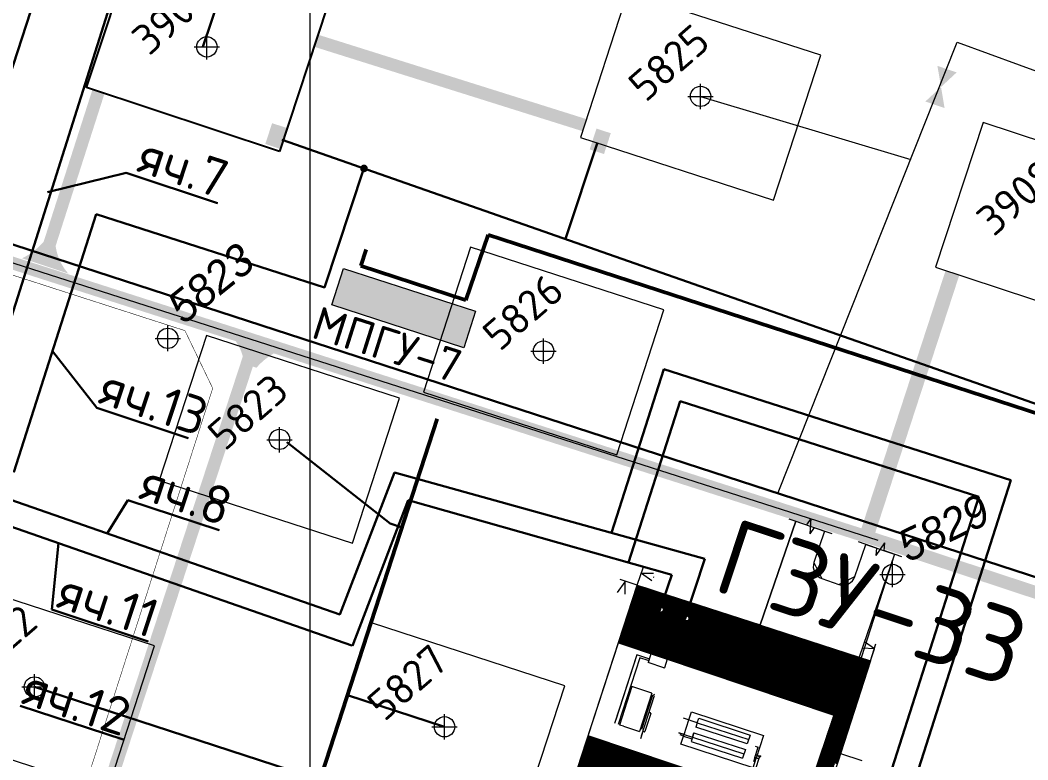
# Model space of a CAD drawing. Header units: millimetres. Extents: x 519 to 9564855, y -810 to 5021775.
# Drawn here: x 9530885.9 to 9531282.7, y 5001547 to 5001838.3 of the extents above; entities that cross this region are included whole.
import ezdxf
from ezdxf.enums import TextEntityAlignment as Align

# ---------------------------------------------------------------- set-up
doc = ezdxf.new("R2010")
doc.units = ezdxf.units.MM
doc.header["$LTSCALE"] = 2
doc.header["$MEASUREMENT"] = 0
doc.header["$PDMODE"] = 2
doc.header["$PDSIZE"] = 5
doc.linetypes.add('ACAD_ISO04W100', pattern=[30, 24, -3, 0, -3])
for name, color, linetype in [('92051501$0$FLOWLINE', 3, 'Continuous'), ('Existing roads', 41, 'Continuous'), ('Future Roads', 44, 'Continuous'), ('GRID_PULKOVO', 7, 'Continuous'), ('GZU33', 7, 'Continuous'), ('OilColl&Flowlines', 3, 'Continuous'), ('Stage 9.Frame&Text', 7, 'Continuous'), ('вода', 150, 'Continuous'), ('Скважины - Конфликты наземки', 92, 'Continuous'), ('Скважины на 2015 год', 7, 'Continuous')]:
    doc.layers.add(name, color=color, linetype=linetype)
for name, color, linetype, lineweight in [('severniy kollektor', 3, 'ACAD_ISO04W100', 30), ('Stage 11.Object 2.Frame&Text', 26, 'Continuous', 53), ('WELLS(drilled after 2000y)', 6, 'Continuous', 40), ('Нефтепровод', 94, 'g5_122_n', 30), ('Скважины на 2022 год', 60, 'Continuous', 13), ('ТХ_Проект. НГ', 244, 'g_122_n', 50), ('Электро', 1, 'Continuous', 30), ('Электроснаб', 1, 'Continuous', 18), ('Электроснабжене', 1, 'Continuous', 18)]:
    doc.layers.add(name, color=color, linetype=linetype, lineweight=lineweight)
doc.styles.add('92051501$0$STANDARD', font='simplex.shx')
doc.styles.add('Elect', font='isocpeur.ttf')
doc.styles.add('GeoApp', font='', dxfattribs={"height": 1})
doc.styles.add('Line_GUGK', font='')
doc.styles.get("Standard").update_dxf_attribs({"font": 'isocpeur.ttf', "width": 0.5})
doc.styles.get('GeoApp').set_extended_font_data('D431', italic=True)
doc.styles.get('Line_GUGK').set_extended_font_data('Bm431', italic=True)
doc.linetypes.add('g5_122_n', pattern='A,1,-1,1.5,-0.3,["Н",GeoApp,S=1,R=0,X=0,Y=-0.5],-1.5,1.5,-1,4,-1,4,-1,3', length=20.8)
doc.linetypes.add('g_122_n', pattern='A,2,-2,3,-0.6,["Н",Line_GUGK,S=2,R=0,X=0,Y=-1],-3,3,-2,8,-2,8,-2,6', length=41.6)
doc.linetypes.add('GAS_LINE', pattern='A,0.5,-0.2,["G",92051501$0$STANDARD,S=0.1,R=0,X=-0.1,Y=-0.05],-0.05', length=0.75)

# ---------------------------------------------------------------- blocks, each defined once
blk = doc.blocks.new('92051501$0$WELLPAD')
at = {"flags": 128}
blk.add_lwpolyline([(40, -30), (-40, -30), (-40, 30), (40, 30)], close=True, dxfattribs=at)

msp = doc.modelspace()

# ---------------------------------------------------------------- hatches: boundary and pattern name
at = {"linetype": 'ByBlock', "lineweight": 0, "ltscale": 80}
msp.add_hatch(color=1, dxfattribs=at).paths.add_polyline_path([(9531060.54522, 5001709.30391), (9531065.20981, 5001723.66003), (9531013.23383, 5001740.54805), (9531008.56924, 5001726.19193)])
at = {"layer": 'Existing roads', "lineweight": 0}
h = msp.add_hatch(color=256, dxfattribs=at)
edge = h.paths.add_edge_path()
edge.add_line((9530895.09328, 5001751.02533), (9530899.83931, 5001749.43348))
edge.add_arc((9530920.24217, 5001752.1614), 20.58442, 187.6154467, 221.5073581)
edge.add_line((9530904.8271, 5001738.51977), (9530886.66744, 5001744.52848))
edge.add_arc((9530875.02948, 5001768.33409), 26.4981, 296.0528257, 319.2161086)
h = msp.add_hatch(color=256, dxfattribs=at)
edge = h.paths.add_edge_path()
edge.add_line((9530978.92744, 5001701.41795), (9530974.18141, 5001703.00979))
edge.add_arc((9530953.77854, 5001700.28187), 20.58442, 367.6154467, 401.5073581)
edge.add_line((9530969.19361, 5001713.9235), (9530987.35328, 5001707.9148))
edge.add_arc((9530998.99123, 5001684.10919), 26.4981, 476.0528257, 499.2161086)
at = {"layer": 'Скважины на 2015 год', "linetype": 'ByBlock', "lineweight": 0, "ltscale": 5}
h = msp.add_hatch(dxfattribs=at)
h.set_pattern_fill('ANSI31', color=5, style=0)
h.set_pattern_definition([(45, (0, 0), (-0.0883883476483, 0.0883883476483), [])])
h.paths.add_polyline_path([(9531206.65157, 5001545.76672), (9531207.12723, 5001545.61262), (9531207.60168, 5001545.45892), (9531220.77, 5001585.98), (9531217.06095, 5001587.18528), (9531216.96776, 5001586.89854), (9531209.73944, 5001589.24756), (9531209.83259, 5001589.53418), (9531173.73978, 5001601.26278), (9531173.6561, 5001600.97373), (9531166.41906, 5001603.32558), (9531166.51197, 5001603.6115), (9531149.86101, 5001609.02234), (9531148.09353, 5001603.70227, -0.448742858), (9531149.20971, 5001602.70904, -1), (9531147.20971, 5001602.70904, -0.380507236), (9531148.09353, 5001603.70227), (9531149.86101, 5001609.02234), (9531139.89067, 5001612.26226), (9531138.19247, 5001607.18989, -0.404742529), (9531139.16004, 5001606.19041, -1), (9531137.16004, 5001606.19041, -0.423748451), (9531138.19247, 5001607.18989), (9531139.89067, 5001612.26226), (9531128.85439, 5001615.84858), (9531096.97, 5001517.75), (9531115.00215, 5001511.89034), (9531117.66877, 5001519.67031), (9531117.62974, 5001519.68423, -0.414283785), (9531117.4466, 5001520.04332), (9531119.55452, 5001526.53674, -0.415256119), (9531119.91423, 5001526.72015), (9531120.73313, 5001526.45453), (9531121.37499, 5001528.4304), (9531122.086, 5001530.61774), (9531122.09683, 5001530.65118), (9531122.09765, 5001530.65091), (9531122.06828, 5001530.56096), (9531121.38214, 5001528.45238), (9531121.38226, 5001528.45235), (9531121.38214, 5001528.45238), (9531121.37499, 5001528.4304), (9531121.37512, 5001528.43036), (9531120.73352, 5001526.45506), (9531120.72622, 5001526.43326), (9531118.44303, 5001519.39419), (9531117.66877, 5001519.67031), (9531115.00215, 5001511.89034), (9531179.09428, 5001491.06318), (9531179.16603, 5001491.28398), (9531186.10796, 5001489.02588), (9531186.03999, 5001488.81673), (9531186.03688, 5001488.80714), (9531188.89, 5001487.88), (9531196.24395, 5001510.50932), (9531195.85446, 5001510.63849), (9531203.88714, 5001534.85915), (9531204.13077, 5001534.77835), (9531206.14889, 5001540.98844), (9531205.19853, 5001541.29696)])
h.paths.add_polyline_path([(9531121.43668, 5001593.02655), (9531206.23125, 5001564.53989), (9531193.98559, 5001528.08898), (9531109.55006, 5001556.45503)], flags=16)
at = {"layer": 'Электро', "ltscale": 7.5}
for points in [[(9530990.7084, 5001795.91279), (9530985.08602, 5001797.73885), (9530982.42389, 5001789.5422), (9530988.04626, 5001787.71615)], [(9531118.44714, 5001793.78779), (9531112.82477, 5001795.61385), (9531110.16263, 5001787.4172), (9531115.78501, 5001785.59115)]]:
    msp.add_hatch(color=256, dxfattribs=at).paths.add_polyline_path(points)
at = {"layer": 'Электроснаб', "linetype": 'ByBlock', "lineweight": 0, "ltscale": 7.5}
msp.add_hatch(color=1, dxfattribs=at).paths.add_polyline_path([(9530990.7084, 5001795.91279), (9530985.08602, 5001797.73885), (9530982.42389, 5001789.5422), (9530988.04626, 5001787.71615)])
at = {"layer": 'Электроснабжене', "linetype": 'ByBlock', "lineweight": 0, "ltscale": 7.5}
msp.add_hatch(color=1, dxfattribs=at).paths.add_polyline_path([(9530990.7084, 5001795.91279), (9530985.08602, 5001797.73885), (9530982.42389, 5001789.5422), (9530988.04626, 5001787.71615)])

# ---------------------------------------------------------------- linework, layer by layer
at = {"color": 4, "linetype": 'GAS_LINE', "lineweight": 0, "ltscale": 20, "const_width": 0.2, "elevation": -1.05303}
msp.add_lwpolyline([(9530554.68745, 5001844.03638), (9530849.08045, 5001748.81138), (9530849.07463, 5001754.72326), (9530861.16305, 5001750.83174), (9530861.16888, 5001744.91987), (9530950.76545, 5001716.04338), (9530961.70645, 5001693.34038), (9530910.04145, 5001532.14738), (9530912.69276, 5001531.12787), (9530912.67963, 5001537.07026), (9530925.29898, 5001532.61119), (9530925.3048, 5001526.69931), (9531106, 5001462.52)], dxfattribs=at)
at = {"color": 1, "linetype": 'ByBlock', "lineweight": 0, "ltscale": 80}
msp.add_lwpolyline([(9531060.54522, 5001709.30391), (9531008.56924, 5001726.19193), (9531013.23383, 5001740.54805), (9531065.20981, 5001723.66003)], close=True, dxfattribs=at)
at = {"color": 0, "linetype": 'ByBlock', "lineweight": 0, "ltscale": 50}
msp.add_point((9530891.5, 5001575.7), dxfattribs=at)
at = {"layer": '92051501$0$FLOWLINE', "color": 0, "lineweight": 0, "ltscale": 25}
for p, q in [((9531128.85439, 5001615.84857), (9531131.35579, 5001622.96447)), ((9531130.513, 5001620.56694), (9531134.55849, 5001617.56342)), ((9531130.513, 5001620.56694), (9531135.32312, 5001620.47346)), ((9531135.16281, 5001619.0128), (9531135.4491, 5001618.92317)), ((9531096.97, 5001517.75), (9531128.85, 5001615.85)), ((9531123.99973, 5001617.11066), (9531120.94979, 5001612.91745)), ((9531128.85439, 5001615.84857), (9531122.20314, 5001618.03053)), ((9531124.09761, 5001617.40904), (9531122.20314, 5001618.03053)), ((9531123.99973, 5001617.11066), (9531124.09761, 5001617.40904)), ((9531124.04867, 5001617.25985), (9531124.01106, 5001612.30584)), ((9531128.85, 5001615.85), (9531220.77, 5001585.98)), ((9531166.51197, 5001603.6115), (9531166.41906, 5001603.32558)), ((9531166.41906, 5001603.32558), (9531173.6561, 5001600.97373)), ((9531166.51197, 5001603.6115), (9531172.50142, 5001601.65792)), ((9531137.6641, 5001599.93503), (9531136.02612, 5001594.8947)), ((9531144.17138, 5001597.82033), (9531137.6641, 5001599.93503)), ((9531172.50142, 5001601.65792), (9531172.41646, 5001601.37021)), ((9531172.50142, 5001601.65792), (9531172.41956, 5001601.37557)), ((9531172.50335, 5001601.66456), (9531173.74042, 5001601.265)), ((9531173.74042, 5001601.265), (9531173.6561, 5001600.97373)), ((9531142.53666, 5001592.77894), (9531136.02612, 5001594.8947)), ((9531144.13102, 5001597.83345), (9531142.53666, 5001592.77894)), ((9531187.83304, 5001591.63599), (9531176.18738, 5001595.30386)), ((9531176.9508, 5001597.58363), (9531176.18827, 5001595.30344)), ((9531176.9508, 5001597.58363), (9531188.58804, 5001593.92103)), ((9531176.9508, 5001597.58363), (9531188.58815, 5001593.92138)), ((9531188.58804, 5001593.92103), (9531187.83304, 5001591.63599)), ((9531222.32979, 5001590.73048), (9531217.41093, 5001590.99553)), ((9531222.32979, 5001590.73048), (9531218.39767, 5001593.48324)), ((9531220.77, 5001585.98), (9531222.81118, 5001592.67579)), ((9531220.77, 5001585.98), (9531222.32979, 5001590.73048)), ((9531128.73898, 5001588.32528), (9531119.9616, 5001561.31583)), ((9531128.73898, 5001588.32528), (9531120.43195, 5001562.74006)), ((9531129.93373, 5001587.14841), (9531121.38814, 5001560.85224)), ((9531133.39908, 5001586.81086), (9531128.73898, 5001588.32528)), ((9531133.16728, 5001586.09758), (9531129.93373, 5001587.14841)), ((9531134.76245, 5001590.36342), (9531133.12441, 5001585.32291)), ((9531133.39908, 5001586.81086), (9531133.58801, 5001586.74947)), ((9531134.76245, 5001590.36342), (9531141.24263, 5001588.30252)), ((9531141.24263, 5001588.30252), (9531139.59136, 5001583.22131)), ((9531209.83259, 5001589.53418), (9531209.73944, 5001589.24756)), ((9531209.73944, 5001589.24756), (9531216.96776, 5001586.89854)), ((9531209.82921, 5001589.5224), (9531209.83259, 5001589.53418)), ((9531211.06544, 5001589.12022), (9531210.9762, 5001588.84564)), ((9531211.06544, 5001589.12022), (9531211.06934, 5001589.13229)), ((9531217.05638, 5001587.17123), (9531216.96776, 5001586.89854)), ((9531139.39338, 5001583.28565), (9531133.12441, 5001585.32291)), ((9531133.16728, 5001586.09758), (9531133.35621, 5001586.03619)), ((9531139.39338, 5001583.28565), (9531139.59136, 5001583.22131)), ((9531220.77, 5001585.98), (9531208.90194, 5001549.46002)), ((9531126.77653, 5001575.81963), (9531121.86243, 5001560.69811)), ((9531134.67687, 5001573.27509), (9531126.77653, 5001575.81963)), ((9531134.67687, 5001573.27509), (9531129.75604, 5001558.13289)), ((9531135.57086, 5001572.14338), (9531130.43767, 5001556.34772)), ((9531134.90513, 5001572.35973), (9531130.54061, 5001558.92937)), ((9531134.90513, 5001572.35973), (9531135.81715, 5001572.90126)), ((9531134.16788, 5001565.23896), (9531131.8509, 5001558.10804)), ((9531134.03948, 5001565.49098), (9531133.46922, 5001565.6763)), ((9531152.50287, 5001561.63495), (9531147.08196, 5001563.39651)), ((9531149.17426, 5001562.7166), (9531150.19412, 5001565.85505)), ((9531150.19412, 5001565.85505), (9531178.6304, 5001556.6145)), ((9531152.50287, 5001561.63495), (9531153.05919, 5001563.34682)), ((9531153.05919, 5001563.34682), (9531173.31647, 5001556.76408)), ((9531123.41804, 5001560.19258), (9531121.86243, 5001560.69811)), ((9531123.41804, 5001560.19258), (9531129.75604, 5001558.13289)), ((9531147.31997, 5001557.01032), (9531149.17426, 5001562.7166)), ((9531152.50287, 5001561.63495), (9531151.94666, 5001559.9234)), ((9531172.2039, 5001553.34032), (9531151.94666, 5001559.9234)), ((9531152.50287, 5001561.63495), (9531172.76016, 5001555.05221)), ((9531131.02765, 5001558.16319), (9531130.10046, 5001555.31007)), ((9531131.59887, 5001557.97965), (9531131.02827, 5001558.16508)), ((9531147.31999, 5001557.01038), (9531145.2277, 5001557.69032)), ((9531145.2277, 5001557.69032), (9531150.64849, 5001555.9287)), ((9531147.10364, 5001556.34459), (9531145.77667, 5001556.79087)), ((9531146.05287, 5001553.11103), (9531147.10364, 5001556.34459)), ((9531147.10364, 5001556.34459), (9531147.31997, 5001557.01032)), ((9531147.10364, 5001556.34459), (9531150.43214, 5001555.26297)), ((9531151.2048, 5001557.64057), (9531150.09217, 5001554.21682)), ((9531150.64849, 5001555.9287), (9531150.09217, 5001554.21682)), ((9531150.64849, 5001555.9287), (9531151.2048, 5001557.64057)), ((9531150.64849, 5001555.9287), (9531170.90566, 5001549.34563)), ((9531151.2048, 5001557.64057), (9531171.46198, 5001551.05751)), ((9531173.31647, 5001556.76408), (9531172.20384, 5001553.34033)), ((9531173.31647, 5001556.76408), (9531172.2039, 5001553.34032)), ((9531178.6304, 5001556.6145), (9531175.73042, 5001547.69028)), ((9531174.489, 5001543.87001), (9531146.05287, 5001553.11103)), ((9531150.09217, 5001554.21682), (9531170.34935, 5001547.63376)), ((9531171.46198, 5001551.05751), (9531170.34935, 5001547.63376)), ((9531175.16236, 5001547.88308), (9531176.48378, 5001551.94954)), ((9531175.3425, 5001552.32041), (9531176.48378, 5001551.94954)), ((9531172.88697, 5001535.5582), (9531177.1113, 5001548.39134)), ((9531174.489, 5001543.87001), (9531175.7252, 5001547.6742)), ((9531175.16236, 5001547.88308), (9531174.62933, 5001546.24287)), ((9531176.96156, 5001547.27244), (9531175.16236, 5001547.88308)), ((9531177.30646, 5001548.31696), (9531175.49468, 5001548.90575)), ((9531176.80235, 5001548.22518), (9531176.95688, 5001548.7007)), ((9531177.27787, 5001548.07065), (9531176.80235, 5001548.22518)), ((9531176.87909, 5001548.46132), (9531177.1113, 5001548.38586)), ((9531176.95688, 5001548.7007), (9531177.43241, 5001548.54622)), ((9531177.35454, 5001548.3086), (9531177.27787, 5001548.07065)), ((9531177.43241, 5001548.54622), (9531177.35513, 5001548.30841)), ((9531208.90059, 5001549.45589), (9531217.27051, 5001546.73845))]:
    msp.add_line(p, q, dxfattribs=at)
at = {"layer": '92051501$0$FLOWLINE', "color": 1, "lineweight": 0, "ltscale": 25}
msp.add_line((9531220.77, 5001585.98), (9531208.90194, 5001549.46002), dxfattribs=at)
at = {"layer": '92051501$0$FLOWLINE', "color": 0, "lineweight": 0, "ltscale": 25}
for points, const_width in [([(9531146.99929, 5001563.39651, 1), (9531147.16463, 5001563.39651, 1)], 0.03466), ([(9531145.14503, 5001557.69032, 1), (9531145.31036, 5001557.69032, 1)], 0.03466), ([(9531145.694, 5001556.79087, 1), (9531145.85934, 5001556.79087, 1)], 0.03466), ([(9531176.94174, 5001547.27244, 1), (9531176.98137, 5001547.27244, 1)], 0.01963)]:
    msp.add_lwpolyline(points, format="xyb", close=True, dxfattribs=dict(at, const_width=const_width))
at = {"layer": '92051501$0$FLOWLINE', "color": 1, "lineweight": 0, "ltscale": 25, "const_width": 0.00905}
msp.add_lwpolyline([(9531177.10582, 5001548.38586, 1), (9531177.11677, 5001548.38586, 1)], format="xyb", close=True, dxfattribs=at)
at = {"layer": '92051501$0$FLOWLINE', "color": 0, "lineweight": 0, "ltscale": 25}
for centre in [(9531138.16004, 5001606.19041), (9531148.20971, 5001602.70904), (9531159.96964, 5001601.93443), (9531199.81645, 5001589.42455)]:
    msp.add_circle(centre, 1, dxfattribs=at)
for centre, start, end in [((9531133.97767, 5001565.30077), 341.9971589, 71.9999383), ((9531131.66069, 5001558.16985), 251.9971599, 341.9971582)]:
    msp.add_arc(centre, 0.2, start, end, dxfattribs=at)
at = {"layer": 'Existing roads', "linetype": 'ByBlock', "lineweight": 0}
msp.add_line((9531223.79474, 5001633.43621, 0.00005), (9530331.5411, 5001919.29882), dxfattribs=at)
at = {"layer": 'Existing roads', "color": 3, "linetype": 'ByBlock', "lineweight": 0, "ltscale": 80}
msp.add_line((9531153.8, 5001808.3), (9531236.57104, 5001783.375, 0.6141), dxfattribs=at)
at = {"layer": 'Existing roads', "lineweight": 0, "const_width": 5}
for points, elevation in [([(9531223.79474, 5001633.43621), (9530331.5411, 5001919.29882)], 0.00005), ([(9530916.74933, 5001810.2795), (9530894.9176, 5001742.18291)], 0.00005), ([(9530916.67945, 5001523.97929), (9530978.13741, 5001711.82927)], 0), ([(9531223.79474, 5001633.43621), (9531621.00271, 5001502.04186)], 0.00005)]:
    msp.add_lwpolyline(points, dxfattribs=dict(at, elevation=elevation))
msp.add_lwpolyline([(9531108.39928, 5001796.875), (9531002.31117, 5001830.25)], dxfattribs=at)
at = {"layer": 'Future Roads', "lineweight": 0, "const_width": 5.7, "elevation": 0.00005, "flags": 128}
msp.add_lwpolyline([(9531253.00991, 5001738.85146), (9531219.08975, 5001634.94361)], dxfattribs=at)
at = {"layer": 'GRID_PULKOVO', "lineweight": 0}
msp.add_line((9531000, 5010000), (9531000, 4992000), dxfattribs=at)
at = {"layer": 'GZU33', "color": 0, "lineweight": 0, "ltscale": 50}
for p, q in [((9531191.3315, 5001640.98379), (9531177.26052, 5001600.11869)), ((9531188.5, 5001641.95876), (9531195.54135, 5001639.53423)), ((9531197.21893, 5001642.02134), (9531195.54135, 5001639.53423)), ((9531197.21893, 5001642.02134), (9531196.80039, 5001636.03596)), ((9531198.47797, 5001638.52307), (9531196.80039, 5001636.03596)), ((9531198.47797, 5001638.52307), (9531205.51933, 5001636.09853)), ((9531202.67216, 5001637.07889), (9531198.44845, 5001624.76306)), ((9531214.60006, 5001619.17668), (9531218.87055, 5001631.87155)), ((9531223.07536, 5001630.42372), (9531216.034, 5001632.84826)), ((9531226.22124, 5001632.40526), (9531222.86609, 5001627.43103)), ((9531223.07536, 5001630.42372), (9531222.86609, 5001627.43103)), ((9531226.22124, 5001632.40526), (9531226.01197, 5001629.41257)), ((9531230.21678, 5001627.96474), (9531216.26441, 5001587.44412)), ((9531233.05333, 5001626.98803), (9531226.01197, 5001629.41257)), ((9531201.50675, 5001618.42864), (9531208.18971, 5001616.05846)), ((9531096.97, 5001517.75), (9531128.85, 5001615.85)), ((9531128.85, 5001615.85), (9531220.77, 5001585.98)), ((9531220.77, 5001585.98), (9531188.89, 5001487.88))]:
    msp.add_line(p, q, dxfattribs=at)
for centre, start, end in [((9531203.17805, 5001623.14105), 161.0706242, 250.4724555), ((9531209.86101, 5001620.77087), 250.4724555, 341.407301)]:
    msp.add_arc(centre, 5, start, end, dxfattribs=at)
at = {"layer": 'OilColl&Flowlines', "color": 3, "linetype": 'ByBlock', "lineweight": 0, "elevation": 0.00003}
msp.add_lwpolyline([(9531250.86561, 5001819.0195, 8, 0, 0), (9531248.48511, 5001812.00766, 0, 8, 0), (9531246.10277, 5001804.9904, 8, 8, 0)], format="xyseb", dxfattribs=at)
at = {"layer": 'severniy kollektor', "linetype": 'Continuous', "lineweight": 0}
msp.add_lwpolyline([(9531184.37, 5001652.29), (9531254.6255, 5001829.0573), (9531254.8704, 5001829.6655), (9531376.8622, 5001784.9934), (9531380.5151, 5001783.7381), (9531380.5151, 5001783.7381), (9531380.7848, 5001784.417), (9531381.8569, 5001783.9499), (9531818.56169, 5001640.62339)], dxfattribs=at)
at = {"layer": 'Stage 9.Frame&Text', "color": 0, "linetype": 'ByBlock', "lineweight": 0}
msp.add_circle((9530959.4, 5001827.8), 4, dxfattribs=at)
at = {"layer": 'Stage 9.Frame&Text', "color": 0, "linetype": 'ByBlock', "lineweight": 0, "ltscale": 80}
msp.add_point((9530959.4, 5001827.8), dxfattribs=at)
at = {"layer": 'WELLS(drilled after 2000y)', "color": 0, "linetype": 'ByBlock', "lineweight": 0}
msp.add_lwpolyline([(9531246.28202, 5001741.07759), (9531322.26254, 5001715.93702), (9531341.11798, 5001772.92241), (9531265.13745, 5001798.06299)], close=True, dxfattribs=at)
at = {"layer": 'вода', "color": 5, "linetype": 'ByBlock', "lineweight": 50, "ltscale": 8}
for p, q in [((9531061.35328, 5001728.03066), (9531070.10802, 5001753.81665)), ((9531070.10776, 5001753.81589), (9531312.27834, 5001674.92611)), ((9531022.11464, 5001748.01856), (9531019.99257, 5001741.50442)), ((9531019.99257, 5001741.50442), (9531061.35328, 5001728.03066))]:
    msp.add_line(p, q, dxfattribs=at)
at = {"layer": 'Нефтепровод', "lineweight": 30}
msp.add_lwpolyline([(9529171.80367, 5002305.286), (9528040.32194, 5002684.31988), (9529728.54781, 5002125.71652), (9529729.30051, 5002125.56612), (9530182.19111, 5001978.09992), (9530183.02821, 5001977.79082), (9531325.76966, 5001605.88094)], dxfattribs=at)
at = {"layer": 'Нефтепровод', "lineweight": 30, "ltscale": 0.3, "elevation": -24.9579}
msp.add_lwpolyline([(9531015.35514, 5001998.65136), (9531013.78704, 5001993.46886), (9530957.80484, 5001827.84276)], dxfattribs=at)
at = {"layer": 'Скважины - Конфликты наземки', "linetype": 'ByBlock', "lineweight": 0}
for centre in [(9530944, 5001713), (9531229.4, 5001620)]:
    msp.add_circle(centre, 4, dxfattribs=at)
at = {"layer": 'Скважины - Конфликты наземки', "linetype": 'ByBlock', "lineweight": 0, "ltscale": 80}
for p in [(9530944, 5001713), (9531229.4, 5001620)]:
    msp.add_point(p, dxfattribs=at)
at = {"layer": 'Скважины на 2015 год', "color": 5, "linetype": 'ByBlock', "lineweight": 0, "ltscale": 5}
for p, q in [((9531177.26052, 5001600.11869), (9531191.3315, 5001640.98379)), ((9531191.3315, 5001640.98379), (9531202.67216, 5001637.07889)), ((9531202.67216, 5001637.07889), (9531198.44845, 5001624.76306)), ((9531214.60006, 5001619.17668), (9531218.87055, 5001631.87155)), ((9531218.87055, 5001631.87155), (9531230.21678, 5001627.96474)), ((9531230.21678, 5001627.96474), (9531217.06095, 5001587.18528)), ((9531198.44845, 5001624.76306), (9531201.50675, 5001618.42864)), ((9531201.50675, 5001618.42864), (9531208.18971, 5001616.05846)), ((9531208.18971, 5001616.05846), (9531214.60006, 5001619.17668)), ((9531096.97, 5001517.75), (9531128.85439, 5001615.84858)), ((9531128.85439, 5001615.84858), (9531177.26052, 5001600.11869)), ((9531217.06095, 5001587.18528), (9531220.77003, 5001585.98011)), ((9531220.77003, 5001585.98011), (9531208.94359, 5001549.44193)), ((9531208.94359, 5001549.44193), (9531217.27051, 5001546.73845))]:
    msp.add_line(p, q, dxfattribs=at)
msp.add_lwpolyline([(9531121.43668, 5001593.02655), (9531206.23125, 5001564.53989), (9531193.98559, 5001528.08898), (9531109.55006, 5001556.45503)], close=True, dxfattribs=at)
at = {"layer": 'Скважины на 2022 год', "color": 0, "linetype": 'ByBlock'}
msp.add_lwpolyline([(9531106.48723, 5001792.12898), (9531182.57175, 5001767.40762), (9531201.11277, 5001824.47102), (9531125.02825, 5001849.19238)], close=True, dxfattribs=at)
at = {"layer": 'Скважины на 2022 год', "color": 0, "lineweight": 0}
for points in [[(9531044.68723, 5001691.82898), (9531120.77175, 5001667.10762), (9531139.31277, 5001724.17102), (9531063.22825, 5001748.89238)], [(9530940.66967, 5001657.0446), (9531016.75419, 5001632.32324), (9531035.29521, 5001689.38663), (9530959.21069, 5001714.10799)], [(9530844.18723, 5001559.52898), (9530920.27175, 5001534.80762), (9530938.81277, 5001591.87102), (9530862.72825, 5001616.59238)], [(9531005.68723, 5001543.82898), (9531081.77175, 5001519.10762), (9531100.31277, 5001576.17102), (9531024.22825, 5001600.89238)]]:
    msp.add_lwpolyline(points, close=True, dxfattribs=at)
at = {"layer": 'Скважины на 2022 год', "color": 0, "linetype": 'ByBlock'}
msp.add_circle((9531153.8, 5001808.3), 4, dxfattribs=at)
at = {"layer": 'Скважины на 2022 год', "color": 0, "lineweight": 0}
for centre in [(9531092, 5001708), (9530987.98244, 5001673.21562), (9530891.5, 5001575.7), (9531053, 5001560)]:
    msp.add_circle(centre, 4, dxfattribs=at)
at = {"layer": 'Скважины на 2022 год', "color": 0, "linetype": 'ByBlock'}
msp.add_point((9531153.8, 5001808.3), dxfattribs=at)
at = {"layer": 'Скважины на 2022 год', "color": 0, "lineweight": 0}
for p in [(9531092, 5001708), (9530891.5, 5001575.7), (9531053, 5001560)]:
    msp.add_point(p, dxfattribs=at)
at = {"layer": 'Скважины на 2022 год', "color": 0, "lineweight": 0, "ltscale": 50}
msp.add_point((9530988, 5001673), dxfattribs=at)
at = {"layer": 'ТХ_Проект. НГ', "color": 3, "linetype": 'ByBlock', "ltscale": 0.3}
msp.add_lwpolyline([(9531050.09163, 5001681.30977), (9531004.62887, 5001541.31267), (9530989.29871, 5001495.29661), (9530975.33024, 5001455.86152), (9530962.3702, 5001449.724)], dxfattribs=at)
at = {"layer": 'ТХ_Проект. НГ', "color": 3, "linetype": 'ByBlock', "lineweight": 30, "ltscale": 0.3}
for points in [[(9530990.85317, 5001672.07295), (9531031.51708, 5001640.02837)], [(9531031.51708, 5001640.02837), (9531036.1928, 5001638.50997)]]:
    msp.add_lwpolyline(points, dxfattribs=at)
at = {"layer": 'ТХ_Проект. НГ', "color": 3, "linetype": 'ByBlock', "lineweight": 30, "ltscale": 0.4}
for points in [[(9530891.5, 5001575.7), (9531003.91629, 5001539.17373)], [(9531053, 5001560), (9531014.73493, 5001572.43307)]]:
    msp.add_lwpolyline(points, dxfattribs=at)
at = {"layer": 'Электро'}
for p, q in [((9531305.02965, 5001680.42433, 0), (9530989.02475, 5001791.22366, 0.00005)), ((9531100.60505, 5001752.25), (9531113.16242, 5001790.125, 0.00004)), ((9531005.78654, 5001733.06534, 0), (9531021.27586, 5001779.91631, 0.00004)), ((9530883.34945, 5001660.24545), (9530915.76961, 5001761.87376, 0)), ((9530915.76961, 5001761.87376, 0), (9531005.78654, 5001733.06534, 0)), ((9530835.17566, 5001665.67961), (9531011.74869, 5001604.23697, 0)), ((9531011.74869, 5001604.23697, 0), (9531033.29915, 5001660.19142, 0)), ((9531155.54234, 5001626.12309, 0), (9531033.29915, 5001660.19142, 0)), ((9530832.74566, 5001656.15961), (9531016.54845, 5001591.96917)), ((9531016.69453, 5001591.92083), (9531038.64796, 5001649.22876, 0)), ((9531142.44373, 5001619.88801, 0), (9531038.64796, 5001649.22876, 0))]:
    msp.add_line(p, q, dxfattribs=at)
at = {"layer": 'Электро', "ltscale": 10}
for p, q in [((9530927.5784, 5001778.15847), (9530896.649, 5001770.62878, 0)), ((9530927.5784, 5001778.15847), (9530963.53549, 5001766.26092)), ((9530916.03856, 5001685.57792), (9530898.57638, 5001707.97771, 0)), ((9530916.03856, 5001685.57792), (9530951.99565, 5001673.68037)), ((9530928.31344, 5001649.30557), (9530920.13282, 5001636.11681, 0)), ((9530928.31344, 5001649.30557), (9530964.27053, 5001637.40802)), ((9530898.41275, 5001606.15661), (9530900.95265, 5001632.33932)), ((9530898.41275, 5001606.15661), (9530936.35329, 5001593.60277)), ((9530885.88343, 5001568.29017), (9530926.46344, 5001554.94252))]:
    msp.add_line(p, q, dxfattribs=at)
at = {"layer": 'Электро', "ltscale": 25}
for p, q in [((9531139.30583, 5001700.83434, 0), (9531118.68324, 5001636.39547, 0)), ((9531139.30583, 5001700.83434, 0), (9531275.96339, 5001657.09937, 0)), ((9531145.78193, 5001688.26215, 0), (9531125.43834, 5001624.69506, 0)), ((9531145.78193, 5001688.26215, 0), (9531263.39119, 5001650.62327, 0)), ((9531228.13654, 5001507.65603, 0), (9531275.96339, 5001657.09937, 0)), ((9531221.66044, 5001520.22822, 0), (9531263.39119, 5001650.62327, 0))]:
    msp.add_line(p, q, dxfattribs=at)
at = {"layer": 'Электро', "ltscale": 0.5}
for p, q in [((9531147.61041, 5001602.24806), (9531155.54234, 5001626.12309, 0)), ((9531137.68246, 5001605.66653), (9531142.44373, 5001619.88801, 0))]:
    msp.add_line(p, q, dxfattribs=at)
at = {"layer": 'Электро'}
msp.add_lwpolyline([(9530841.22954, 5001692.12817), (9531048.9761, 5002331.50634), (9529873.19233, 5002713.54165)], dxfattribs=at)
at = {"layer": 'Электро', "elevation": 0.00005}
msp.add_lwpolyline([(9530840.12613, 5001685.10724), (9530867.95929, 5001675.80813), (9531072.27425, 5002322.12467), (9532648.0566, 5001801.54263), (9532666.21636, 5001856.77245), (9535175.35053, 5000609.58884)], dxfattribs=at)
at = {"layer": 'Электро', "ltscale": 25, "const_width": 1.5, "elevation": 0.00004}
msp.add_lwpolyline([(9531020.56236, 5001780.14744, 1), (9531021.98894, 5001779.68391, 1)], format="xyb", close=True, dxfattribs=at)
at = {"layer": 'Электроснаб', "color": 1, "lineweight": 0}
for p, q in [((9531305.02965, 5001680.42433, 0), (9530989.02475, 5001791.22366, 0.00005)), ((9531005.78654, 5001733.06534, 0), (9531021.27586, 5001779.91631, 0.00004)), ((9530883.34945, 5001660.24545), (9530915.76961, 5001761.87376, 0)), ((9530915.76961, 5001761.87376, 0), (9531005.78654, 5001733.06534, 0)), ((9530835.17566, 5001665.67961), (9531011.74869, 5001604.23697, 0)), ((9531011.74869, 5001604.23697, 0), (9531033.29915, 5001660.19142, 0)), ((9531155.54234, 5001626.12309, 0), (9531033.29915, 5001660.19142, 0)), ((9530832.74566, 5001656.15961), (9531016.54845, 5001591.96917)), ((9531016.69453, 5001591.92083), (9531038.64796, 5001649.22876, 0)), ((9531142.44373, 5001619.88801, 0), (9531038.64796, 5001649.22876, 0))]:
    msp.add_line(p, q, dxfattribs=at)
at = {"layer": 'Электроснаб', "color": 1, "linetype": 'ByBlock', "lineweight": 0, "ltscale": 10}
for p, q in [((9530927.5784, 5001778.15847), (9530896.649, 5001770.62878, 0)), ((9530927.5784, 5001778.15847), (9530963.53549, 5001766.26092)), ((9530916.03856, 5001685.57792), (9530898.57638, 5001707.97771, 0)), ((9530916.03856, 5001685.57792), (9530951.99565, 5001673.68037)), ((9530928.31344, 5001649.30557), (9530920.13282, 5001636.11681, 0)), ((9530928.31344, 5001649.30557), (9530964.27053, 5001637.40802)), ((9530898.41275, 5001606.15661), (9530900.95265, 5001632.33932)), ((9530898.41275, 5001606.15661), (9530936.35329, 5001593.60277)), ((9530885.88343, 5001568.29017), (9530926.46344, 5001554.94252))]:
    msp.add_line(p, q, dxfattribs=at)
at = {"layer": 'Электроснаб', "color": 1, "linetype": 'ByBlock', "lineweight": 0, "ltscale": 25}
for p, q in [((9531139.30583, 5001700.83434, 0), (9531118.68324, 5001636.39547, 0)), ((9531139.30583, 5001700.83434, 0), (9531275.96339, 5001657.09937, 0)), ((9531145.78193, 5001688.26215, 0), (9531125.43834, 5001624.69506, 0)), ((9531145.78193, 5001688.26215, 0), (9531263.39119, 5001650.62327, 0)), ((9531228.13654, 5001507.65603, 0), (9531275.96339, 5001657.09937, 0)), ((9531221.66044, 5001520.22822, 0), (9531263.39119, 5001650.62327, 0))]:
    msp.add_line(p, q, dxfattribs=at)
at = {"layer": 'Электроснаб', "color": 1, "linetype": 'ByBlock', "lineweight": 0, "ltscale": 0.5}
for p, q in [((9531147.61041, 5001602.24806), (9531155.54234, 5001626.12309, 0)), ((9531137.68246, 5001605.66653), (9531142.44373, 5001619.88801, 0))]:
    msp.add_line(p, q, dxfattribs=at)
at = {"layer": 'Электроснаб', "color": 1, "linetype": 'ByBlock', "lineweight": 0, "ltscale": 25, "const_width": 1.5, "elevation": 0.00004}
msp.add_lwpolyline([(9531020.56236, 5001780.14744, 1), (9531021.98894, 5001779.68391, 1)], format="xyb", close=True, dxfattribs=at)
at = {"layer": 'Электроснабжене', "color": 1, "lineweight": 0}
for p, q in [((9531305.02965, 5001680.42433, 0), (9530989.02475, 5001791.22366, 0.00005)), ((9531005.78654, 5001733.06534, 0), (9531021.27586, 5001779.91631, 0.00004)), ((9530883.34945, 5001660.24545), (9530915.76961, 5001761.87376, 0)), ((9530915.76961, 5001761.87376, 0), (9531005.78654, 5001733.06534, 0)), ((9530835.17566, 5001665.67961), (9531011.74869, 5001604.23697, 0)), ((9531011.74869, 5001604.23697, 0), (9531033.29915, 5001660.19142, 0)), ((9531155.54234, 5001626.12309, 0), (9531033.29915, 5001660.19142, 0)), ((9530832.74566, 5001656.15961), (9531016.54845, 5001591.96917)), ((9531016.69453, 5001591.92083), (9531038.64796, 5001649.22876, 0)), ((9531142.44373, 5001619.88801, 0), (9531038.64796, 5001649.22876, 0))]:
    msp.add_line(p, q, dxfattribs=at)
at = {"layer": 'Электроснабжене', "color": 1, "linetype": 'ByBlock', "lineweight": 0, "ltscale": 10}
for p, q in [((9530927.5784, 5001778.15847), (9530896.649, 5001770.62878, 0)), ((9530927.5784, 5001778.15847), (9530963.53549, 5001766.26092)), ((9530928.31344, 5001649.30557), (9530920.13282, 5001636.11681, 0)), ((9530928.31344, 5001649.30557), (9530964.27053, 5001637.40802)), ((9530898.41275, 5001606.15661), (9530900.95265, 5001632.33932)), ((9530898.41275, 5001606.15661), (9530936.35329, 5001593.60277)), ((9530885.88343, 5001568.29017), (9530926.46344, 5001554.94252))]:
    msp.add_line(p, q, dxfattribs=at)
at = {"layer": 'Электроснабжене', "color": 1, "linetype": 'ByBlock', "lineweight": 0, "ltscale": 25}
for p, q in [((9531139.30583, 5001700.83434, 0), (9531118.68324, 5001636.39547, 0)), ((9531139.30583, 5001700.83434, 0), (9531275.96339, 5001657.09937, 0)), ((9531145.78193, 5001688.26215, 0), (9531125.43834, 5001624.69506, 0)), ((9531145.78193, 5001688.26215, 0), (9531263.39119, 5001650.62327, 0)), ((9531228.13654, 5001507.65603, 0), (9531275.96339, 5001657.09937, 0)), ((9531221.66044, 5001520.22822, 0), (9531263.39119, 5001650.62327, 0))]:
    msp.add_line(p, q, dxfattribs=at)
at = {"layer": 'Электроснабжене', "color": 1, "linetype": 'ByBlock', "lineweight": 0, "ltscale": 0.5}
for p, q in [((9531147.61041, 5001602.24806), (9531155.54234, 5001626.12309, 0)), ((9531137.68246, 5001605.66653), (9531142.44373, 5001619.88801, 0))]:
    msp.add_line(p, q, dxfattribs=at)
at = {"layer": 'Электроснабжене', "color": 1, "linetype": 'ByBlock', "lineweight": 0, "ltscale": 25, "const_width": 1.5, "elevation": 0.00004}
msp.add_lwpolyline([(9531020.56236, 5001780.14744, 1), (9531021.98894, 5001779.68391, 1)], format="xyb", close=True, dxfattribs=at)

# ---------------------------------------------------------------- block references
at = {"layer": 'Stage 9.Frame&Text', "color": 0, "linetype": 'ByBlock', "lineweight": 0, "xscale": 1.000397499139614, "yscale": 1.000397499139614, "zscale": 1.000397499139614, "rotation": 341.6915560444714}
msp.add_blockref('92051501$0$WELLPAD', (9530959.41015, 5001827.70831, 0.00005), dxfattribs=at)

# ---------------------------------------------------------------- texts
at = {"layer": 'GZU33', "lineweight": 0, "style": 'Elect'}
msp.add_text('ГЗУ-33', height=30, rotation=341.691556, dxfattribs=at).set_placement((9531157.58392, 5001614.18558, 0))
at = {"layer": 'Stage 11.Object 2.Frame&Text', "color": 5, "lineweight": 0, "style": 'Elect'}
msp.add_text('МПГУ-7', height=13.005167, rotation=342.3625989, dxfattribs=at).set_placement((9530999.93531, 5001713.47294))
at = {"layer": 'Stage 9.Frame&Text', "color": 0, "linetype": 'ByBlock', "lineweight": 0, "style": 'Elect'}
msp.add_text('3901', height=12, rotation=41, dxfattribs=at).set_placement((9530936.66276, 5001823.94744))
at = {"layer": 'WELLS(drilled after 2000y)', "color": 0, "linetype": 'ByBlock', "lineweight": 0, "style": 'Elect'}
msp.add_text('3908', height=12, rotation=41, dxfattribs=at).set_placement((9531269.24944, 5001752.74599))
at = {"layer": 'Скважины - Конфликты наземки', "lineweight": 35, "style": 'GeoApp'}
for s, rotation, p in [('5823', 38.8332141, (9530950.27117, 5001718.20079)), ('5829', 26.0318371, (9531235.49205, 5001624.57466))]:
    msp.add_text(s, height=12.5, rotation=rotation, dxfattribs=at).set_placement(p)
at = {"layer": 'Скважины на 2022 год', "color": 0, "linetype": 'ByBlock'}
msp.add_text('5825', height=12, rotation=41, dxfattribs=at).set_placement((9531134.54105, 5001802.92376), align=Align.BOTTOM_LEFT)
at = {"layer": 'Скважины на 2022 год', "color": 0, "lineweight": 0}
for s, p in [('5826', (9531077.11909, 5001704.78707)), ('5823', (9530968.85686, 5001665.56102)), ('5822', (9530870.17094, 5001574.70896)), ('5827', (9531031.67094, 5001559.00896))]:
    msp.add_text(s, height=12, rotation=41, dxfattribs=at).set_placement(p, align=Align.BOTTOM_LEFT)
at = {"layer": 'Электро'}
for s, p in [('яч.7', (9530931.1955, 5001778.94056)), ('яч.13', (9530916.02067, 5001687.6569)), ('яч.8', (9530931.93055, 5001650.08765)), ('яч.11', (9530899.49904, 5001607.28157)), ('яч.12', (9530885.80271, 5001569.3454))]:
    msp.add_text(s, height=15, rotation=341.7476197, dxfattribs=at).set_placement(p)
at = {"layer": 'Электроснаб', "color": 1, "linetype": 'ByBlock', "lineweight": 0}
for s, p in [('яч.7', (9530931.1955, 5001778.94056)), ('яч.12', (9530885.80271, 5001569.3454))]:
    msp.add_text(s, height=15, rotation=341.7476197, dxfattribs=at).set_placement(p)
at = {"layer": 'Электроснабжене', "color": 1, "linetype": 'ByBlock', "lineweight": 0}
for s, p in [('яч.7', (9530931.1955, 5001778.94056)), ('яч.12', (9530885.80271, 5001569.3454))]:
    msp.add_text(s, height=15, rotation=341.7476197, dxfattribs=at).set_placement(p)

doc.saveas('drawing.dxf')
